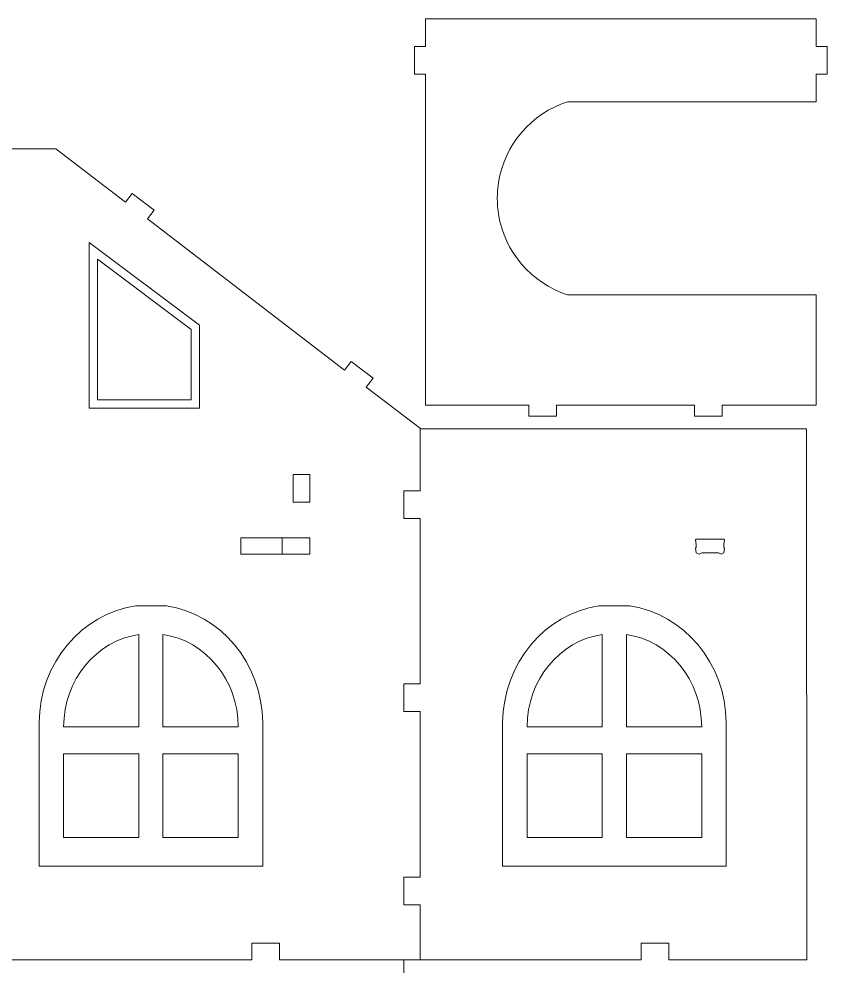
# Model space of a CAD drawing. Header units: millimetres. Extents: x 1623 to 2804, y 183 to 729.
# Drawn here: x 2019.3 to 2312.1, y 385.2 to 728.5 of the extents above; entities that cross this region are included whole.
import ezdxf

# ---------------------------------------------------------------- set-up
doc = ezdxf.new("R2010")
doc.units = ezdxf.units.MM
doc.header["$MEASUREMENT"] = 0
doc.layers.add('Camada 1', color=7, linetype='Continuous')

msp = doc.modelspace()

# ---------------------------------------------------------------- linework, layer by layer
at = {"layer": 'Camada 1', "color": 70, "lineweight": 9}
for points, knots in [([(2204.0898, 588.4703), (2204.0898, 588.4703), (2166.5898, 588.4703), (2166.5898, 588.4703), (2166.5898, 588.4703), (2166.5898, 588.4703), (2166.5898, 708.4703), (2166.5898, 708.4703), (2166.5898, 708.4703), (2166.5898, 708.4703), (2162.5898, 708.4703), (2162.5898, 708.4703), (2162.5898, 708.4703), (2162.5898, 708.4703), (2162.5898, 718.4703), (2162.5898, 718.4703), (2162.5898, 718.4703), (2162.5898, 718.4703), (2166.5898, 718.4703), (2166.5898, 718.4703), (2166.5898, 718.4703), (2166.5898, 718.4703), (2166.5898, 728.4703), (2166.5898, 728.4703), (2166.5898, 728.4703), (2166.5898, 728.4703), (2308.0898, 728.4703), (2308.0898, 728.4703), (2308.0898, 728.4703), (2308.0898, 728.4703), (2308.0898, 718.4703), (2308.0898, 718.4703), (2308.0898, 718.4703), (2308.0898, 718.4703), (2312.0898, 718.4703), (2312.0898, 718.4703), (2312.0898, 718.4703), (2312.0898, 718.4703), (2312.0898, 708.4703), (2312.0898, 708.4703), (2312.0898, 708.4703), (2312.0898, 708.4703), (2308.0898, 708.4703), (2308.0898, 708.4703), (2308.0898, 708.4703), (2308.0898, 708.4703), (2308.0898, 698.4703), (2308.0898, 698.4703), (2308.0898, 698.4703), (2308.0898, 698.4703), (2218.0898, 698.4703), (2218.0898, 698.4703), (2218.0898, 698.4703), (2204.9366, 694.2136), (2195.2818, 682.9611), (2193.0898, 669.3112), (2193.0898, 669.3112), (2192.4675, 665.4417), (2192.4674, 661.4989), (2193.0898, 657.6294), (2193.0898, 657.6294), (2195.2882, 643.9805), (2204.9346, 632.7208), (2218.0898, 628.4703), (2218.0898, 628.4703), (2218.0898, 628.4703), (2308.0898, 628.4703), (2308.0898, 628.4703), (2308.0898, 628.4703), (2308.0898, 628.4703), (2308.0898, 588.4703), (2308.0898, 588.4703), (2308.0898, 588.4703), (2308.0898, 588.4703), (2274.0898, 588.4703), (2274.0898, 588.4703), (2274.0898, 588.4703), (2274.0898, 588.4703), (2274.0898, 584.4703), (2274.0898, 584.4703), (2274.0898, 584.4703), (2274.0898, 584.4703), (2264.0898, 584.4703), (2264.0898, 584.4703), (2264.0898, 584.4703), (2264.0898, 584.4703), (2264.0898, 588.4703), (2264.0898, 588.4703), (2264.0898, 588.4703), (2264.0898, 588.4703), (2214.0898, 588.4703), (2214.0898, 588.4703), (2214.0898, 588.4703), (2214.0898, 588.4703), (2214.0898, 584.4703), (2214.0898, 584.4703), (2214.0898, 584.4703), (2214.0898, 584.4703), (2204.0898, 584.4703), (2204.0898, 584.4703), (2204.0898, 584.4703), (2204.0898, 584.4703), (2204.0898, 588.4703), (2204.0898, 588.4703)], [0, 0, 0, 0, 0.03703704, 0.03703704, 0.03703704, 0.03703704, 0.07407407, 0.07407407, 0.07407407, 0.07407407, 0.11111111, 0.11111111, 0.11111111, 0.11111111, 0.14814815, 0.14814815, 0.14814815, 0.14814815, 0.18518519, 0.18518519, 0.18518519, 0.18518519, 0.22222222, 0.22222222, 0.22222222, 0.22222222, 0.25925926, 0.25925926, 0.25925926, 0.25925926, 0.2962963, 0.2962963, 0.2962963, 0.2962963, 0.33333333, 0.33333333, 0.33333333, 0.33333333, 0.37037037, 0.37037037, 0.37037037, 0.37037037, 0.40740741, 0.40740741, 0.40740741, 0.40740741, 0.44444444, 0.44444444, 0.44444444, 0.44444444, 0.48148148, 0.48148148, 0.48148148, 0.48148148, 0.51851852, 0.51851852, 0.51851852, 0.51851852, 0.55555556, 0.55555556, 0.55555556, 0.55555556, 0.59259259, 0.59259259, 0.59259259, 0.59259259, 0.62962963, 0.62962963, 0.62962963, 0.62962963, 0.66666667, 0.66666667, 0.66666667, 0.66666667, 0.7037037, 0.7037037, 0.7037037, 0.7037037, 0.74074074, 0.74074074, 0.74074074, 0.74074074, 0.77777778, 0.77777778, 0.77777778, 0.77777778, 0.81481481, 0.81481481, 0.81481481, 0.81481481, 0.85185185, 0.85185185, 0.85185185, 0.85185185, 0.88888889, 0.88888889, 0.88888889, 0.88888889, 0.92592593, 0.92592593, 0.92592593, 0.92592593, 1, 1, 1, 1]), ([(1844.7131, 387.4501), (1844.7131, 387.4501), (1969.7131, 387.4501), (1969.7131, 387.4501), (1969.7131, 387.4501), (1969.7131, 387.4501), (1969.7131, 393.4501), (1969.7131, 393.4501), (1969.7131, 393.4501), (1969.7131, 393.4501), (1979.7131, 393.4501), (1979.7131, 393.4501), (1979.7131, 393.4501), (1979.7131, 393.4501), (1979.7131, 387.4501), (1979.7131, 387.4501), (1979.7131, 387.4501), (1979.7131, 387.4501), (2103.7131, 387.4501), (2103.7131, 387.4501), (2103.7131, 387.4501), (2103.7131, 387.4501), (2103.7131, 393.4501), (2103.7131, 393.4501), (2103.7131, 393.4501), (2103.7131, 393.4501), (2113.7131, 393.4501), (2113.7131, 393.4501), (2113.7131, 393.4501), (2113.7131, 393.4501), (2113.7131, 387.4501), (2113.7131, 387.4501), (2113.7131, 387.4501), (2113.7131, 387.4501), (2158.7131, 387.4501), (2158.7131, 387.4501), (2158.7131, 387.4501), (2158.7131, 387.4501), (2164.7131, 387.4501), (2164.7131, 387.4501), (2164.7131, 387.4501), (2164.7131, 387.4501), (2164.7117, 407.4502), (2164.7117, 407.4502), (2164.7117, 407.4502), (2164.7117, 407.4502), (2158.7131, 407.4502), (2158.7131, 407.4502), (2158.7131, 407.4502), (2158.7131, 407.4502), (2158.7131, 417.4502), (2158.7131, 417.4502), (2158.7131, 417.4502), (2158.7131, 417.4502), (2164.711, 417.4502), (2164.711, 417.4502), (2164.711, 417.4502), (2164.711, 417.4502), (2164.7068, 477.4502), (2164.7068, 477.4502), (2164.7068, 477.4502), (2164.7068, 477.4502), (2158.7131, 477.4502), (2158.7131, 477.4502), (2158.7131, 477.4502), (2158.7131, 477.4502), (2158.7131, 487.4502), (2158.7131, 487.4502), (2158.7131, 487.4502), (2158.7131, 487.4502), (2164.7062, 487.4502), (2164.7062, 487.4502), (2164.7062, 487.4502), (2164.7062, 487.4502), (2164.702, 547.4502), (2164.702, 547.4502), (2164.702, 547.4502), (2164.702, 547.4502), (2158.7131, 547.4502), (2158.7131, 547.4502), (2158.7131, 547.4502), (2158.7131, 547.4502), (2158.7131, 557.4502), (2158.7131, 557.4502), (2158.7131, 557.4502), (2158.7131, 557.4502), (2164.7013, 557.4502), (2164.7013, 557.4502), (2164.7013, 557.4502), (2164.7013, 557.4502), (2164.6997, 579.9422), (2164.6997, 579.9422), (2164.6997, 579.9422), (2164.6997, 579.9422), (2164.7696, 580.0167), (2164.7696, 580.0167), (2164.7696, 580.0167), (2164.7696, 580.0167), (2145.1579, 595.0734), (2145.1579, 595.0734), (2145.1579, 595.0734), (2145.1579, 595.0734), (2147.6781, 598.2826), (2147.6781, 598.2826), (2147.6781, 598.2826), (2147.6781, 598.2826), (2139.7293, 604.3502), (2139.7293, 604.3502), (2139.7293, 604.3502), (2139.7293, 604.3502), (2137.2262, 601.1629), (2137.2262, 601.1629), (2137.2262, 601.1629), (2137.2262, 601.1629), (2065.8329, 655.9745), (2065.8329, 655.9745), (2065.8329, 655.9745), (2065.8329, 655.9745), (2068.3348, 659.1602), (2068.3348, 659.1602), (2068.3348, 659.1602), (2068.3348, 659.1602), (2060.3859, 665.2279), (2060.3859, 665.2279), (2060.3859, 665.2279), (2060.3859, 665.2279), (2057.9013, 662.064), (2057.9013, 662.064), (2057.9013, 662.064), (2057.9013, 662.064), (2032.6503, 681.4502), (2032.6503, 681.4502), (2032.6503, 681.4502), (2032.6503, 681.4502), (2014.7131, 681.4502), (2014.7131, 681.4502), (2014.7131, 681.4502), (2014.7131, 681.4502), (2014.7131, 685.4502), (2014.7131, 685.4502), (2014.7131, 685.4502), (2014.7131, 685.4502), (2004.7131, 685.4502), (2004.7131, 685.4502), (2004.7131, 685.4502), (2004.7131, 685.4502), (2004.7131, 681.4502), (2004.7131, 681.4502), (2004.7131, 681.4502), (2004.7131, 681.4502), (1944.7131, 681.4502), (1944.7131, 681.4502), (1944.7131, 681.4502), (1944.7131, 681.4502), (1944.7131, 685.4502), (1944.7131, 685.4502), (1944.7131, 685.4502), (1944.7131, 685.4502), (1934.7131, 685.4502), (1934.7131, 685.4502), (1934.7131, 685.4502), (1934.7131, 685.4502), (1934.7131, 681.4502), (1934.7131, 681.4502), (1934.7131, 681.4502), (1934.7131, 681.4502), (1916.8324, 681.4502), (1916.8324, 681.4502), (1916.8324, 681.4502), (1916.8324, 681.4502), (1891.5814, 662.064), (1891.5814, 662.064), (1891.5814, 662.064), (1891.5814, 662.064), (1889.0968, 665.2279), (1889.0968, 665.2279), (1889.0968, 665.2279), (1889.0968, 665.2279), (1881.1479, 659.1602), (1881.1479, 659.1602), (1881.1479, 659.1602), (1881.1479, 659.1602), (1883.6498, 655.9745), (1883.6498, 655.9745), (1883.6498, 655.9745), (1883.6498, 655.9745), (1812.2565, 601.1629), (1812.2565, 601.1629), (1812.2565, 601.1629), (1812.2565, 601.1629), (1809.7534, 604.3502), (1809.7534, 604.3502), (1809.7534, 604.3502), (1809.7534, 604.3502), (1801.8046, 598.2826), (1801.8046, 598.2826), (1801.8046, 598.2826), (1801.8046, 598.2826), (1804.3248, 595.0734), (1804.3248, 595.0734), (1804.3248, 595.0734), (1804.3248, 595.0734), (1784.7131, 580.0167), (1784.7131, 580.0167), (1784.7131, 580.0167), (1784.7131, 580.0167), (1784.7131, 579.9422), (1784.7131, 579.9422), (1784.7131, 579.9422), (1784.7131, 579.9422), (1784.7131, 557.4502), (1784.7131, 557.4502), (1784.7131, 557.4502), (1784.7131, 557.4502), (1790.7131, 557.4502), (1790.7131, 557.4502), (1790.7131, 557.4502), (1790.7131, 557.4502), (1790.7131, 547.4502), (1790.7131, 547.4502), (1790.7131, 547.4502), (1790.7131, 547.4502), (1784.7131, 547.4502), (1784.7131, 547.4502), (1784.7131, 547.4502), (1784.7131, 547.4502), (1784.7131, 540.4502), (1784.7131, 540.4502), (1784.7131, 540.4502), (1784.7131, 540.4502), (1784.7131, 487.4502), (1784.7131, 487.4502), (1784.7131, 487.4502), (1784.7131, 487.4502), (1790.7131, 487.4502), (1790.7131, 487.4502), (1790.7131, 487.4502), (1790.7131, 487.4502), (1790.7131, 477.4502), (1790.7131, 477.4502), (1790.7131, 477.4502), (1790.7131, 477.4502), (1784.7131, 477.4502), (1784.7131, 477.4502), (1784.7131, 477.4502), (1784.7131, 477.4502), (1784.7131, 417.4502), (1784.7131, 417.4502), (1784.7131, 417.4502), (1784.7131, 417.4502), (1790.7131, 417.4502), (1790.7131, 417.4502), (1790.7131, 417.4502), (1790.7131, 417.4502), (1790.7131, 407.4502), (1790.7131, 407.4502), (1790.7131, 407.4502), (1790.7131, 407.4502), (1784.7131, 407.4502), (1784.7131, 407.4502), (1784.7131, 407.4502), (1784.7131, 407.4502), (1784.7131, 387.4501), (1784.7131, 387.4501), (1784.7131, 387.4501), (1784.7131, 387.4501), (1790.7131, 387.4501), (1790.7131, 387.4501), (1790.7131, 387.4501), (1790.7131, 387.4501), (1834.7131, 387.4501), (1834.7131, 387.4501), (1834.7131, 387.4501), (1834.7131, 387.4501), (1834.7131, 393.4501), (1834.7131, 393.4501), (1834.7131, 393.4501), (1834.7131, 393.4501), (1844.7131, 393.4501), (1844.7131, 393.4501), (1844.7131, 393.4501), (1844.7131, 393.4501), (1844.7131, 387.4501), (1844.7131, 387.4501)], [0, 0, 0, 0, 0.01388889, 0.01388889, 0.01388889, 0.01388889, 0.02777778, 0.02777778, 0.02777778, 0.02777778, 0.04166667, 0.04166667, 0.04166667, 0.04166667, 0.05555556, 0.05555556, 0.05555556, 0.05555556, 0.06944444, 0.06944444, 0.06944444, 0.06944444, 0.08333333, 0.08333333, 0.08333333, 0.08333333, 0.09722222, 0.09722222, 0.09722222, 0.09722222, 0.11111111, 0.11111111, 0.11111111, 0.11111111, 0.125, 0.125, 0.125, 0.125, 0.13888889, 0.13888889, 0.13888889, 0.13888889, 0.15277778, 0.15277778, 0.15277778, 0.15277778, 0.16666667, 0.16666667, 0.16666667, 0.16666667, 0.18055556, 0.18055556, 0.18055556, 0.18055556, 0.19444444, 0.19444444, 0.19444444, 0.19444444, 0.20833333, 0.20833333, 0.20833333, 0.20833333, 0.22222222, 0.22222222, 0.22222222, 0.22222222, 0.23611111, 0.23611111, 0.23611111, 0.23611111, 0.25, 0.25, 0.25, 0.25, 0.26388889, 0.26388889, 0.26388889, 0.26388889, 0.27777778, 0.27777778, 0.27777778, 0.27777778, 0.29166667, 0.29166667, 0.29166667, 0.29166667, 0.30555556, 0.30555556, 0.30555556, 0.30555556, 0.31944444, 0.31944444, 0.31944444, 0.31944444, 0.33333333, 0.33333333, 0.33333333, 0.33333333, 0.34722222, 0.34722222, 0.34722222, 0.34722222, 0.36111111, 0.36111111, 0.36111111, 0.36111111, 0.375, 0.375, 0.375, 0.375, 0.38888889, 0.38888889, 0.38888889, 0.38888889, 0.40277778, 0.40277778, 0.40277778, 0.40277778, 0.41666667, 0.41666667, 0.41666667, 0.41666667, 0.43055556, 0.43055556, 0.43055556, 0.43055556, 0.44444444, 0.44444444, 0.44444444, 0.44444444, 0.45833333, 0.45833333, 0.45833333, 0.45833333, 0.47222222, 0.47222222, 0.47222222, 0.47222222, 0.48611111, 0.48611111, 0.48611111, 0.48611111, 0.5, 0.5, 0.5, 0.5, 0.51388889, 0.51388889, 0.51388889, 0.51388889, 0.52777778, 0.52777778, 0.52777778, 0.52777778, 0.54166667, 0.54166667, 0.54166667, 0.54166667, 0.55555556, 0.55555556, 0.55555556, 0.55555556, 0.56944444, 0.56944444, 0.56944444, 0.56944444, 0.58333333, 0.58333333, 0.58333333, 0.58333333, 0.59722222, 0.59722222, 0.59722222, 0.59722222, 0.61111111, 0.61111111, 0.61111111, 0.61111111, 0.625, 0.625, 0.625, 0.625, 0.63888889, 0.63888889, 0.63888889, 0.63888889, 0.65277778, 0.65277778, 0.65277778, 0.65277778, 0.66666667, 0.66666667, 0.66666667, 0.66666667, 0.68055556, 0.68055556, 0.68055556, 0.68055556, 0.69444444, 0.69444444, 0.69444444, 0.69444444, 0.70833333, 0.70833333, 0.70833333, 0.70833333, 0.72222222, 0.72222222, 0.72222222, 0.72222222, 0.73611111, 0.73611111, 0.73611111, 0.73611111, 0.75, 0.75, 0.75, 0.75, 0.76388889, 0.76388889, 0.76388889, 0.76388889, 0.77777778, 0.77777778, 0.77777778, 0.77777778, 0.79166667, 0.79166667, 0.79166667, 0.79166667, 0.80555556, 0.80555556, 0.80555556, 0.80555556, 0.81944444, 0.81944444, 0.81944444, 0.81944444, 0.83333333, 0.83333333, 0.83333333, 0.83333333, 0.84722222, 0.84722222, 0.84722222, 0.84722222, 0.86111111, 0.86111111, 0.86111111, 0.86111111, 0.875, 0.875, 0.875, 0.875, 0.88888889, 0.88888889, 0.88888889, 0.88888889, 0.90277778, 0.90277778, 0.90277778, 0.90277778, 0.91666667, 0.91666667, 0.91666667, 0.91666667, 0.93055556, 0.93055556, 0.93055556, 0.93055556, 0.94444444, 0.94444444, 0.94444444, 0.94444444, 0.95833333, 0.95833333, 0.95833333, 0.95833333, 0.97222222, 0.97222222, 0.97222222, 0.97222222, 1, 1, 1, 1]), ([(2047.7131, 590.4502), (2047.7131, 590.4502), (2047.7131, 641.4502), (2047.7131, 641.4502), (2047.7131, 641.4502), (2047.7131, 641.4502), (2081.7131, 615.9502), (2081.7131, 615.9502), (2081.7131, 615.9502), (2081.7131, 615.9502), (2081.7131, 590.4502), (2081.7131, 590.4502), (2081.7131, 590.4502), (2081.7131, 590.4502), (2047.7131, 590.4502), (2047.7131, 590.4502)], [0, 0, 0, 0, 0.2, 0.2, 0.2, 0.2, 0.4, 0.4, 0.4, 0.4, 0.6, 0.6, 0.6, 0.6, 1, 1, 1, 1]), ([(2164.7131, 387.4501), (2164.7131, 387.4501), (2244.7131, 387.4501), (2244.7131, 387.4501), (2244.7131, 387.4501), (2244.7131, 387.4501), (2244.7131, 393.4501), (2244.7131, 393.4501), (2244.7131, 393.4501), (2244.7131, 393.4501), (2254.7131, 393.4501), (2254.7131, 393.4501), (2254.7131, 393.4501), (2254.7131, 393.4501), (2254.7131, 387.4501), (2254.7131, 387.4501), (2254.7131, 387.4501), (2254.7131, 387.4501), (2304.7131, 387.4501), (2304.7131, 387.4501), (2304.7131, 387.4501), (2304.7131, 387.4501), (2304.6997, 579.9422), (2304.6997, 579.9422), (2304.6997, 579.9422), (2304.6997, 579.9422), (2164.6997, 579.9422), (2164.6997, 579.9422)], [0, 0, 0, 0, 0.125, 0.125, 0.125, 0.125, 0.25, 0.25, 0.25, 0.25, 0.375, 0.375, 0.375, 0.375, 0.5, 0.5, 0.5, 0.5, 0.625, 0.625, 0.625, 0.625, 0.75, 0.75, 0.75, 0.75, 1, 1, 1, 1]), ([(2118.7131, 553.3107), (2118.7131, 553.3107), (2118.7131, 563.3107), (2118.7131, 563.3107), (2118.7131, 563.3107), (2118.7131, 563.3107), (2124.7131, 563.3107), (2124.7131, 563.3107), (2124.7131, 563.3107), (2124.7131, 563.3107), (2124.7131, 553.3107), (2124.7131, 553.3107), (2124.7131, 553.3107), (2124.7131, 553.3107), (2118.7131, 553.3107), (2118.7131, 553.3107)], [0, 0, 0, 0, 0.2, 0.2, 0.2, 0.2, 0.4, 0.4, 0.4, 0.4, 0.6, 0.6, 0.6, 0.6, 1, 1, 1, 1]), ([(2124.7131, 534.4502), (2124.7131, 534.4502), (2099.7131, 534.4502), (2099.7131, 534.4502), (2099.7131, 534.4502), (2099.7131, 534.4502), (2099.7131, 540.4502), (2099.7131, 540.4502), (2099.7131, 540.4502), (2099.7131, 540.4502), (2124.7131, 540.4502), (2124.7131, 540.4502), (2124.7131, 540.4502), (2124.7131, 540.4502), (2124.7131, 534.4502), (2124.7131, 534.4502)], [0, 0, 0, 0, 0.2, 0.2, 0.2, 0.2, 0.4, 0.4, 0.4, 0.4, 0.6, 0.6, 0.6, 0.6, 1, 1, 1, 1]), ([(2062.757, 471.8591), (2062.757, 471.8591), (2062.757, 505.385), (2062.757, 505.385), (2062.757, 505.385), (2047.3692, 503.1086), (2035.5006, 488.9859), (2035.5006, 471.8856), (2035.5006, 471.8856), (2035.5006, 471.8856), (2035.5006, 471.8591), (2035.5006, 471.8591), (2035.5006, 471.8591), (2035.5006, 471.8591), (2062.757, 471.8591), (2062.757, 471.8591)], [0, 0, 0, 0, 0.2, 0.2, 0.2, 0.2, 0.4, 0.4, 0.4, 0.4, 0.6, 0.6, 0.6, 0.6, 1, 1, 1, 1]), ([(2071.497, 505.385), (2086.9061, 503.1086), (2098.7535, 488.9859), (2098.7535, 471.8856), (2098.7535, 471.8856), (2098.7535, 471.8856), (2098.7535, 471.8591), (2098.7535, 471.8591), (2098.7535, 471.8591), (2098.7535, 471.8591), (2071.497, 471.8591), (2071.497, 471.8591), (2071.497, 471.8591), (2071.497, 471.8591), (2071.497, 505.385), (2071.497, 505.385)], [0, 0, 0, 0, 0.2, 0.2, 0.2, 0.2, 0.4, 0.4, 0.4, 0.4, 0.6, 0.6, 0.6, 0.6, 1, 1, 1, 1]), ([(2230.6736, 471.8591), (2230.6736, 471.8591), (2230.6736, 505.385), (2230.6736, 505.385), (2230.6736, 505.385), (2215.2858, 503.1086), (2203.4172, 488.9859), (2203.4172, 471.8856), (2203.4172, 471.8856), (2203.4172, 471.8856), (2203.4172, 471.8591), (2203.4172, 471.8591), (2203.4172, 471.8591), (2203.4172, 471.8591), (2230.6736, 471.8591), (2230.6736, 471.8591)], [0, 0, 0, 0, 0.2, 0.2, 0.2, 0.2, 0.4, 0.4, 0.4, 0.4, 0.6, 0.6, 0.6, 0.6, 1, 1, 1, 1]), ([(2239.4136, 505.385), (2254.8227, 503.1086), (2266.6701, 488.9859), (2266.6701, 471.8856), (2266.6701, 471.8856), (2266.6701, 471.8856), (2266.6701, 471.8591), (2266.6701, 471.8591), (2266.6701, 471.8591), (2266.6701, 471.8591), (2239.4136, 471.8591), (2239.4136, 471.8591), (2239.4136, 471.8591), (2239.4136, 471.8591), (2239.4136, 505.385), (2239.4136, 505.385)], [0, 0, 0, 0, 0.2, 0.2, 0.2, 0.2, 0.4, 0.4, 0.4, 0.4, 0.6, 0.6, 0.6, 0.6, 1, 1, 1, 1]), ([(2062.757, 431.7714), (2062.757, 431.7714), (2054.123, 431.7714), (2054.123, 431.7714), (2054.123, 431.7714), (2054.123, 431.7714), (2035.5006, 431.7714), (2035.5006, 431.7714), (2035.5006, 431.7714), (2035.5006, 431.7714), (2035.5006, 462.136), (2035.5006, 462.136), (2035.5006, 462.136), (2035.5006, 462.136), (2054.123, 462.136), (2054.123, 462.136), (2054.123, 462.136), (2054.123, 462.136), (2062.757, 462.136), (2062.757, 462.136), (2062.757, 462.136), (2062.757, 462.136), (2062.757, 431.7714), (2062.757, 431.7714)], [0, 0, 0, 0, 0.14285714, 0.14285714, 0.14285714, 0.14285714, 0.28571429, 0.28571429, 0.28571429, 0.28571429, 0.42857143, 0.42857143, 0.42857143, 0.42857143, 0.57142857, 0.57142857, 0.57142857, 0.57142857, 0.71428571, 0.71428571, 0.71428571, 0.71428571, 1, 1, 1, 1]), ([(2098.7535, 431.7714), (2098.7535, 431.7714), (2071.497, 431.7714), (2071.497, 431.7714), (2071.497, 431.7714), (2071.497, 431.7714), (2071.497, 462.136), (2071.497, 462.136), (2071.497, 462.136), (2071.497, 462.136), (2098.7535, 462.136), (2098.7535, 462.136), (2098.7535, 462.136), (2098.7535, 462.136), (2098.7535, 431.7714), (2098.7535, 431.7714)], [0, 0, 0, 0, 0.2, 0.2, 0.2, 0.2, 0.4, 0.4, 0.4, 0.4, 0.6, 0.6, 0.6, 0.6, 1, 1, 1, 1]), ([(2230.6736, 431.7714), (2230.6736, 431.7714), (2222.0396, 431.7714), (2222.0396, 431.7714), (2222.0396, 431.7714), (2222.0396, 431.7714), (2203.4172, 431.7714), (2203.4172, 431.7714), (2203.4172, 431.7714), (2203.4172, 431.7714), (2203.4172, 462.136), (2203.4172, 462.136), (2203.4172, 462.136), (2203.4172, 462.136), (2222.0396, 462.136), (2222.0396, 462.136), (2222.0396, 462.136), (2222.0396, 462.136), (2230.6736, 462.136), (2230.6736, 462.136), (2230.6736, 462.136), (2230.6736, 462.136), (2230.6736, 431.7714), (2230.6736, 431.7714)], [0, 0, 0, 0, 0.14285714, 0.14285714, 0.14285714, 0.14285714, 0.28571429, 0.28571429, 0.28571429, 0.28571429, 0.42857143, 0.42857143, 0.42857143, 0.42857143, 0.57142857, 0.57142857, 0.57142857, 0.57142857, 0.71428571, 0.71428571, 0.71428571, 0.71428571, 1, 1, 1, 1]), ([(2266.6701, 431.7714), (2266.6701, 431.7714), (2239.4136, 431.7714), (2239.4136, 431.7714), (2239.4136, 431.7714), (2239.4136, 431.7714), (2239.4136, 462.136), (2239.4136, 462.136), (2239.4136, 462.136), (2239.4136, 462.136), (2266.6701, 462.136), (2266.6701, 462.136), (2266.6701, 462.136), (2266.6701, 462.136), (2266.6701, 431.7714), (2266.6701, 431.7714)], [0, 0, 0, 0, 0.2, 0.2, 0.2, 0.2, 0.4, 0.4, 0.4, 0.4, 0.6, 0.6, 0.6, 0.6, 1, 1, 1, 1]), ([(2158.7131, 247.4501), (2158.7131, 247.4501), (2158.7131, 297.4501), (2158.7131, 297.4501), (2158.7131, 297.4501), (2158.7131, 297.4501), (2164.7131, 297.4501), (2164.7131, 297.4501), (2164.7131, 297.4501), (2164.7131, 297.4501), (2164.7131, 307.4501), (2164.7131, 307.4501), (2164.7131, 307.4501), (2164.7131, 307.4501), (2158.7131, 307.4501), (2158.7131, 307.4501), (2158.7131, 307.4501), (2158.7131, 307.4501), (2158.7131, 387.4501), (2158.7131, 387.4501)], [0, 0, 0, 0, 0.16666667, 0.16666667, 0.16666667, 0.16666667, 0.33333333, 0.33333333, 0.33333333, 0.33333333, 0.5, 0.5, 0.5, 0.5, 0.66666667, 0.66666667, 0.66666667, 0.66666667, 1, 1, 1, 1])]:
    msp.add_open_spline(points, degree=3, knots=knots, dxfattribs=at)
at = {"layer": 'Camada 1', "color": 240, "lineweight": 9}
for points, knots in [([(2044.7131, 587.4502), (2044.7131, 587.4502), (2044.7131, 647.4502), (2044.7131, 647.4502), (2044.7131, 647.4502), (2044.7131, 647.4502), (2084.7131, 617.4502), (2084.7131, 617.4502), (2084.7131, 617.4502), (2084.7131, 617.4502), (2084.7131, 587.4502), (2084.7131, 587.4502), (2084.7131, 587.4502), (2084.7131, 587.4502), (2044.7131, 587.4502), (2044.7131, 587.4502)], [0, 0, 0, 0, 0.2, 0.2, 0.2, 0.2, 0.4, 0.4, 0.4, 0.4, 0.6, 0.6, 0.6, 0.6, 1, 1, 1, 1]), ([(2107.6529, 473.4529), (2107.3723, 495.0848), (2092.2841, 512.867), (2072.7457, 515.7456), (2072.7457, 515.7456), (2072.7457, 515.7456), (2061.5349, 515.7456), (2061.5349, 515.7456), (2061.5349, 515.7456), (2041.991, 512.8673), (2026.9027, 495.0848), (2026.6009, 473.4529), (2026.6009, 473.4529), (2026.6009, 473.4529), (2026.6011, 472.8155), (2026.6011, 472.8155), (2026.6011, 472.8155), (2026.6011, 472.8155), (2026.6011, 472.7889), (2026.6011, 472.7889), (2026.6011, 472.7889), (2026.6011, 472.7889), (2026.6011, 421.4108), (2026.6011, 421.4108), (2026.6011, 421.4108), (2026.6011, 421.4108), (2050.457, 421.4108), (2050.457, 421.4108), (2050.457, 421.4108), (2050.457, 421.4108), (2061.5349, 421.4108), (2061.5349, 421.4108), (2061.5349, 421.4108), (2061.5349, 421.4108), (2107.6795, 421.4108), (2107.6795, 421.4108), (2107.6795, 421.4108), (2107.6795, 421.4108), (2107.6795, 473.4529), (2107.6795, 473.4529), (2107.6795, 473.4529), (2107.6795, 473.4529), (2107.6529, 473.4529), (2107.6529, 473.4529)], [0, 0, 0, 0, 0.08333333, 0.08333333, 0.08333333, 0.08333333, 0.16666667, 0.16666667, 0.16666667, 0.16666667, 0.25, 0.25, 0.25, 0.25, 0.33333333, 0.33333333, 0.33333333, 0.33333333, 0.41666667, 0.41666667, 0.41666667, 0.41666667, 0.5, 0.5, 0.5, 0.5, 0.58333333, 0.58333333, 0.58333333, 0.58333333, 0.66666667, 0.66666667, 0.66666667, 0.66666667, 0.75, 0.75, 0.75, 0.75, 0.83333333, 0.83333333, 0.83333333, 0.83333333, 1, 1, 1, 1]), ([(2275.5695, 473.4529), (2275.2889, 495.0848), (2260.2007, 512.867), (2240.6623, 515.7456), (2240.6623, 515.7456), (2240.6623, 515.7456), (2229.4515, 515.7456), (2229.4515, 515.7456), (2229.4515, 515.7456), (2209.9076, 512.8673), (2194.8193, 495.0848), (2194.5175, 473.4529), (2194.5175, 473.4529), (2194.5175, 473.4529), (2194.5177, 472.8155), (2194.5177, 472.8155), (2194.5177, 472.8155), (2194.5177, 472.8155), (2194.5177, 472.7889), (2194.5177, 472.7889), (2194.5177, 472.7889), (2194.5177, 472.7889), (2194.5177, 421.4108), (2194.5177, 421.4108), (2194.5177, 421.4108), (2194.5177, 421.4108), (2218.3736, 421.4108), (2218.3736, 421.4108), (2218.3736, 421.4108), (2218.3736, 421.4108), (2229.4515, 421.4108), (2229.4515, 421.4108), (2229.4515, 421.4108), (2229.4515, 421.4108), (2275.5961, 421.4108), (2275.5961, 421.4108), (2275.5961, 421.4108), (2275.5961, 421.4108), (2275.5961, 473.4529), (2275.5961, 473.4529), (2275.5961, 473.4529), (2275.5961, 473.4529), (2275.5695, 473.4529), (2275.5695, 473.4529)], [0, 0, 0, 0, 0.08333333, 0.08333333, 0.08333333, 0.08333333, 0.16666667, 0.16666667, 0.16666667, 0.16666667, 0.25, 0.25, 0.25, 0.25, 0.33333333, 0.33333333, 0.33333333, 0.33333333, 0.41666667, 0.41666667, 0.41666667, 0.41666667, 0.5, 0.5, 0.5, 0.5, 0.58333333, 0.58333333, 0.58333333, 0.58333333, 0.66666667, 0.66666667, 0.66666667, 0.66666667, 0.75, 0.75, 0.75, 0.75, 0.83333333, 0.83333333, 0.83333333, 0.83333333, 1, 1, 1, 1])]:
    msp.add_open_spline(points, degree=3, knots=knots, dxfattribs=at)
at = {"layer": 'Camada 1', "color": 2, "lineweight": 9}
for points, knots in [([(2114.7131, 534.4502), (2114.7131, 534.4502), (2124.7131, 534.4502), (2124.7131, 534.4502), (2124.7131, 534.4502), (2124.7131, 534.4502), (2124.7131, 540.4502), (2124.7131, 540.4502), (2124.7131, 540.4502), (2124.7131, 540.4502), (2114.7131, 540.4502), (2114.7131, 540.4502), (2114.7131, 540.4502), (2114.7131, 540.4502), (2114.7131, 534.4502), (2114.7131, 534.4502)], [0, 0, 0, 0, 0.2, 0.2, 0.2, 0.2, 0.4, 0.4, 0.4, 0.4, 0.6, 0.6, 0.6, 0.6, 1, 1, 1, 1]), ([(2272.7131, 539.9502), (2272.7131, 539.9502), (2266.7131, 539.9502), (2266.7131, 539.9502), (2266.7131, 539.9502), (2266.7131, 539.9502), (2264.7131, 539.9502), (2264.7131, 539.9502), (2264.7131, 539.9502), (2264.7131, 539.9502), (2264.4884, 539.6573), (2264.4884, 539.6573), (2264.4884, 539.6573), (2264.4884, 539.6573), (2264.7131, 537.9502), (2264.7131, 537.9502), (2264.7131, 537.9502), (2264.7131, 537.9502), (2264.7131, 536.9502), (2264.7131, 536.9502), (2264.7131, 536.9502), (2264.7131, 536.9502), (2264.4884, 536.6573), (2264.4884, 536.6573), (2264.4884, 536.6573), (2264.4884, 536.6573), (2264.7131, 534.9502), (2264.7131, 534.9502), (2264.7131, 534.9502), (2264.7131, 534.9502), (2265.7131, 534.536), (2265.7131, 534.536), (2265.7131, 534.536), (2265.7131, 534.536), (2266.7131, 534.9502), (2266.7131, 534.9502), (2266.7131, 534.9502), (2266.7131, 534.9502), (2272.7131, 534.9502), (2272.7131, 534.9502), (2272.7131, 534.9502), (2272.7131, 534.9502), (2273.7131, 534.536), (2273.7131, 534.536), (2273.7131, 534.536), (2273.7131, 534.536), (2274.7131, 534.9502), (2274.7131, 534.9502), (2274.7131, 534.9502), (2274.7131, 534.9502), (2274.9378, 536.6573), (2274.9378, 536.6573), (2274.9378, 536.6573), (2274.9378, 536.6573), (2274.7131, 536.9502), (2274.7131, 536.9502), (2274.7131, 536.9502), (2274.7131, 536.9502), (2274.7131, 537.9502), (2274.7131, 537.9502), (2274.7131, 537.9502), (2274.7131, 537.9502), (2274.9378, 539.6573), (2274.9378, 539.6573), (2274.9378, 539.6573), (2274.9378, 539.6573), (2274.7131, 539.9502), (2274.7131, 539.9502), (2274.7131, 539.9502), (2274.7131, 539.9502), (2272.7131, 539.9502), (2272.7131, 539.9502)], [0, 0, 0, 0, 0.05263158, 0.05263158, 0.05263158, 0.05263158, 0.10526316, 0.10526316, 0.10526316, 0.10526316, 0.15789474, 0.15789474, 0.15789474, 0.15789474, 0.21052632, 0.21052632, 0.21052632, 0.21052632, 0.26315789, 0.26315789, 0.26315789, 0.26315789, 0.31578947, 0.31578947, 0.31578947, 0.31578947, 0.36842105, 0.36842105, 0.36842105, 0.36842105, 0.42105263, 0.42105263, 0.42105263, 0.42105263, 0.47368421, 0.47368421, 0.47368421, 0.47368421, 0.52631579, 0.52631579, 0.52631579, 0.52631579, 0.57894737, 0.57894737, 0.57894737, 0.57894737, 0.63157895, 0.63157895, 0.63157895, 0.63157895, 0.68421053, 0.68421053, 0.68421053, 0.68421053, 0.73684211, 0.73684211, 0.73684211, 0.73684211, 0.78947368, 0.78947368, 0.78947368, 0.78947368, 0.84210526, 0.84210526, 0.84210526, 0.84210526, 0.89473684, 0.89473684, 0.89473684, 0.89473684, 1, 1, 1, 1])]:
    msp.add_open_spline(points, degree=3, knots=knots, dxfattribs=at)

doc.saveas('drawing.dxf')
